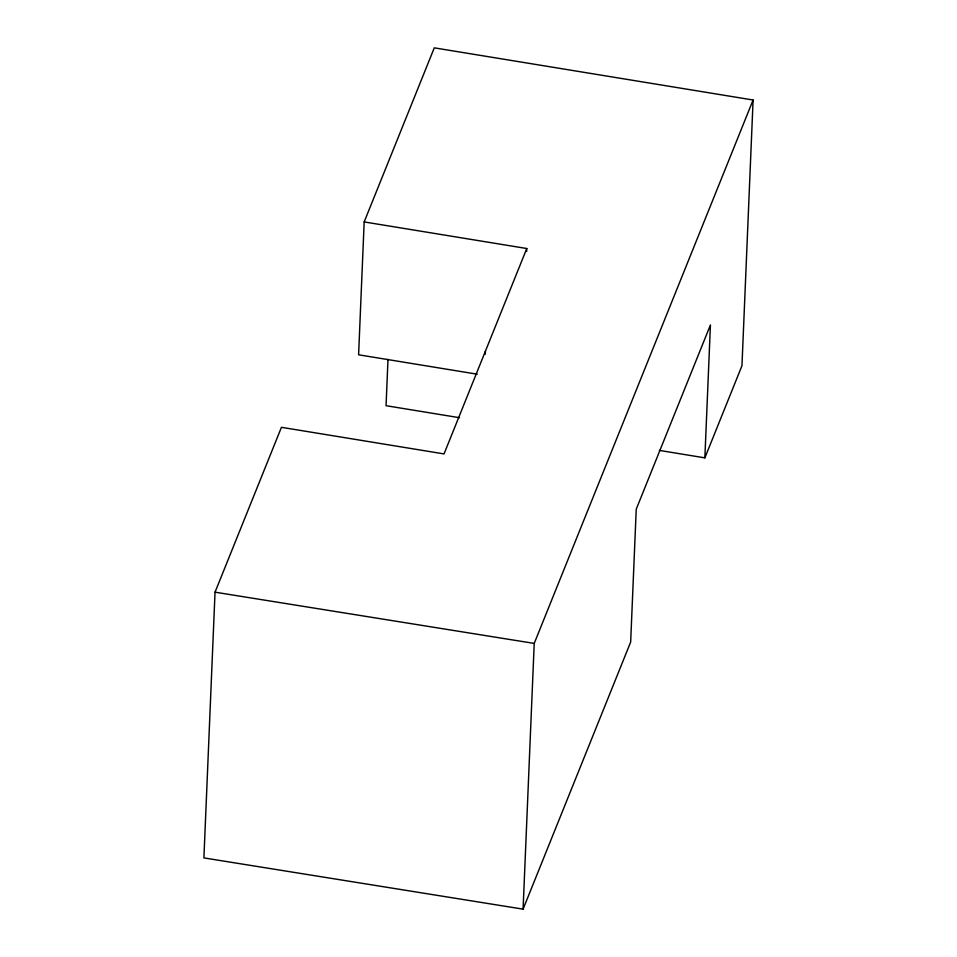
<?xml version="1.0" encoding="UTF-8"?>
<svg xmlns="http://www.w3.org/2000/svg" width="957" height="957" viewBox="0 0 957 957"><rect width="100%" height="100%" fill="white"/><g stroke="black" fill="none" stroke-linecap="round" stroke-linejoin="round"><path stroke-width="1.44" d="M485.283 354.198L485.402 351.219M477.256 374.199L358.6 354.796L364.174 221.928L526.769 248.521L444.036 453.917L281.442 427.312L215.038 592.18L203.901 857.915L523.084 909.15L630.663 642.051L636.238 509.184L710.429 324.973L704.866 457.853L659.313 450.4M387.992 359.413L386.054 405.696L459.516 417.707M526.637 251.512L526.769 248.521M523.084 909.15L534.221 643.415L753.099 100.007L434.287 47.85L364.174 221.928M753.099 100.007L741.962 365.741L704.866 457.853M215.038 592.18L534.221 643.415"/></g></svg>
